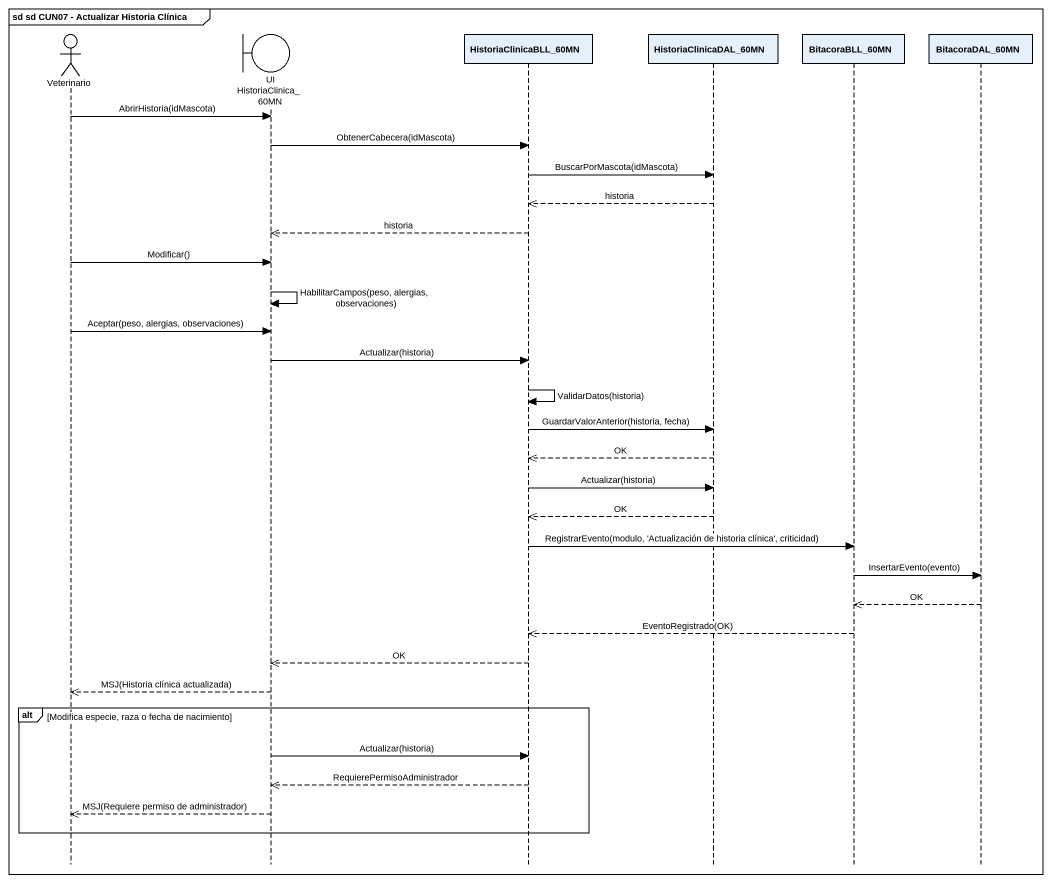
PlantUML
@startuml
mainframe sd sd CUN07 - Actualizar Historia Clínica
hide footbox
actor Veterinario
boundary "UI HistoriaClinica_60MN" as UI_HistoriaClinica_60MN
participant HistoriaClinicaBLL_60MN
participant HistoriaClinicaDAL_60MN
participant BitacoraBLL_60MN
participant BitacoraDAL_60MN

Veterinario -> UI_HistoriaClinica_60MN : AbrirHistoria(idMascota)
UI_HistoriaClinica_60MN -> HistoriaClinicaBLL_60MN : ObtenerCabecera(idMascota)
HistoriaClinicaBLL_60MN -> HistoriaClinicaDAL_60MN : BuscarPorMascota(idMascota)
HistoriaClinicaDAL_60MN -->> HistoriaClinicaBLL_60MN : historia
HistoriaClinicaBLL_60MN -->> UI_HistoriaClinica_60MN : historia
Veterinario -> UI_HistoriaClinica_60MN : Modificar()
UI_HistoriaClinica_60MN -> UI_HistoriaClinica_60MN : HabilitarCampos(peso, alergias, observaciones)
Veterinario -> UI_HistoriaClinica_60MN : Aceptar(peso, alergias, observaciones)
UI_HistoriaClinica_60MN -> HistoriaClinicaBLL_60MN : Actualizar(historia)
HistoriaClinicaBLL_60MN -> HistoriaClinicaBLL_60MN : ValidarDatos(historia)
HistoriaClinicaBLL_60MN -> HistoriaClinicaDAL_60MN : GuardarValorAnterior(historia, fecha)
HistoriaClinicaDAL_60MN -->> HistoriaClinicaBLL_60MN : OK
HistoriaClinicaBLL_60MN -> HistoriaClinicaDAL_60MN : Actualizar(historia)
HistoriaClinicaDAL_60MN -->> HistoriaClinicaBLL_60MN : OK
HistoriaClinicaBLL_60MN -> BitacoraBLL_60MN : RegistrarEvento(modulo, 'Actualización de historia clínica', criticidad)
BitacoraBLL_60MN -> BitacoraDAL_60MN : InsertarEvento(evento)
BitacoraDAL_60MN -->> BitacoraBLL_60MN : OK
BitacoraBLL_60MN -->> HistoriaClinicaBLL_60MN : EventoRegistrado(OK)
HistoriaClinicaBLL_60MN -->> UI_HistoriaClinica_60MN : OK
UI_HistoriaClinica_60MN -->> Veterinario : MSJ(Historia clínica actualizada)
alt Modifica especie, raza o fecha de nacimiento
  UI_HistoriaClinica_60MN -> HistoriaClinicaBLL_60MN : Actualizar(historia)
  HistoriaClinicaBLL_60MN -->> UI_HistoriaClinica_60MN : RequierePermisoAdministrador
  UI_HistoriaClinica_60MN -->> Veterinario : MSJ(Requiere permiso de administrador)
end
@enduml
